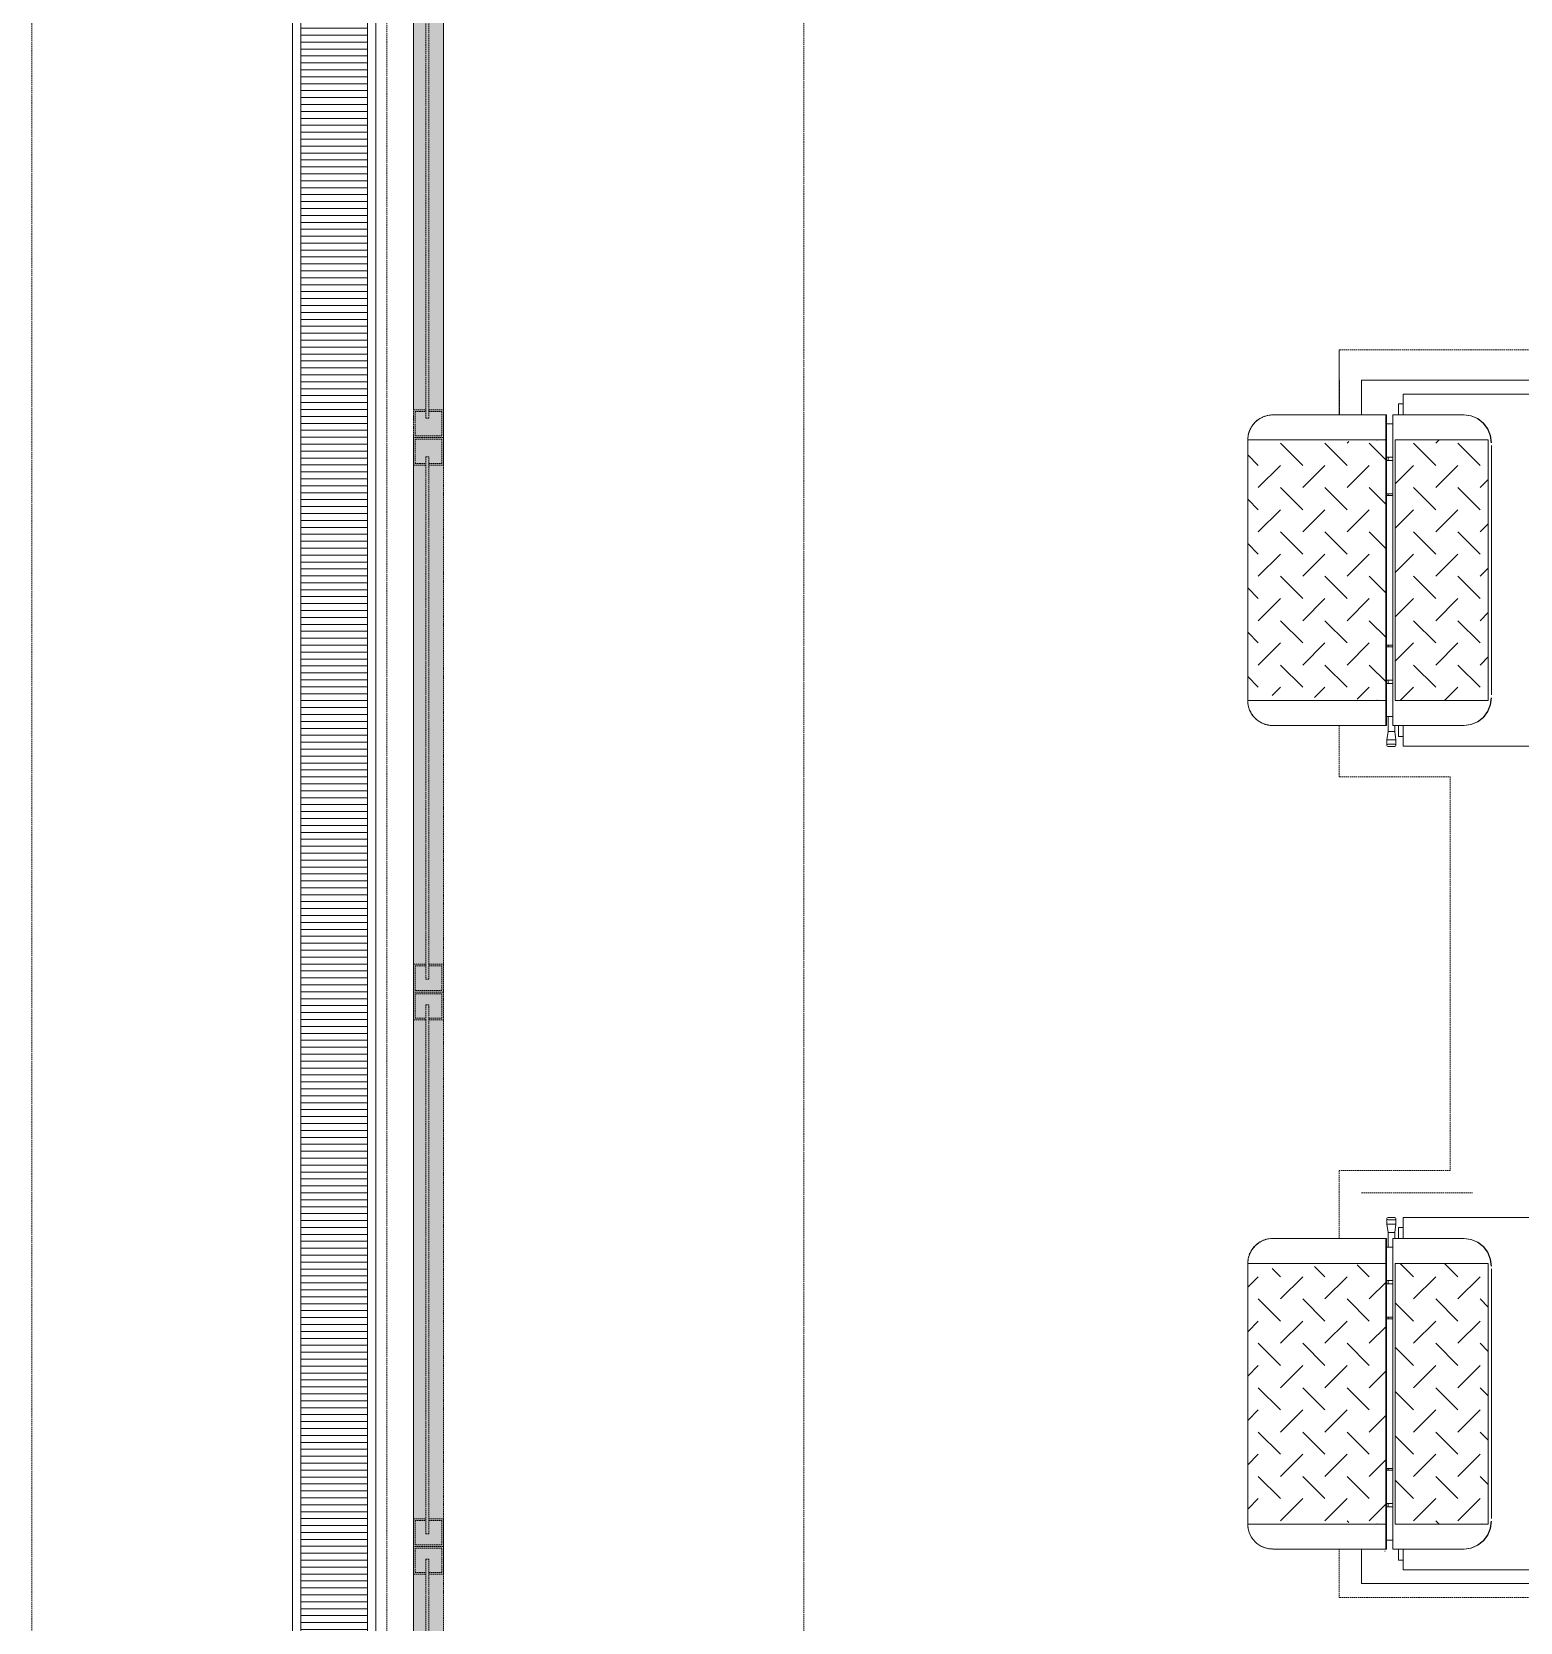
# Model space of a CAD drawing. Extents: x -1457 to 23780, y -2071 to 4205.
# Drawn here: x 1120.5 to 1388.8, y 2956.6 to 3243.3 of the extents above; entities that cross this region are included whole.
import ezdxf

# ---------------------------------------------------------------- set-up
doc = ezdxf.new("R2010")
doc.units = 0
doc.header["$MEASUREMENT"] = 0
doc.linetypes.add('HIDDEN', pattern=[0.375, 0.25, -0.125])
doc.layers.get('0').update_dxf_attribs({"color": 9, "lineweight": 9})
doc.layers.add('M-TEFRIS2-015', color=129, linetype='Continuous', lineweight=9)

# ---------------------------------------------------------------- blocks, each defined once
blk = doc.blocks.new('A$C0F1C398A')
for p, q in [((100.63, 20.5), (100.63, 505.5)), ((317.63, 505.5), (317.63, 20.5)), ((166.63, 28), (166.63, 498)), ((251.63, 28), (251.63, 498)), ((315.13, 28), (315.13, 498)), ((103.13, 28), (103.13, 181.93)), ((110.59, 43.78), (111.88, 43.95)), ((158.38, 43.37), (111.38, 43.37)), ((111.38, 43.37), (111.38, 26.58)), ((112.38, 43.96), (157.38, 43.96)), ((112.38, 43.95), (112.38, 43.96)), ((118.51, 43.37), (119.98, 41.9)), ((126.51, 43.37), (127.98, 41.9)), ((134.51, 43.37), (135.98, 41.9)), ((142.51, 43.37), (143.98, 41.9)), ((150.51, 43.37), (151.98, 41.9)), ((157.38, 43.95), (157.38, 43.96)), ((158.38, 26.58), (158.38, 43.37)), ((259.88, 43.37), (306.88, 43.37)), ((259.88, 26.58), (259.88, 43.37)), ((305.88, 43.96), (260.88, 43.96)), ((260.88, 43.95), (260.88, 43.96)), ((267.76, 43.37), (266.29, 41.9)), ((275.76, 43.37), (274.29, 41.9)), ((283.76, 43.37), (282.29, 41.9)), ((291.76, 43.37), (290.29, 41.9)), ((299.76, 43.37), (298.29, 41.9)), ((305.88, 43.95), (305.88, 43.96)), ((307.68, 43.78), (306.38, 43.95)), ((306.88, 43.37), (306.88, 26.58)), ((115.98, 41.9), (111.98, 37.9)), ((123.98, 41.9), (119.98, 37.9)), ((127.98, 37.9), (131.98, 41.9)), ((139.98, 41.9), (135.98, 37.9)), ((147.98, 41.9), (143.98, 37.9)), ((155.98, 41.9), (151.98, 37.9)), ((162.71, 40.21), (162.88, 38.93)), ((255.55, 40.21), (255.38, 38.93)), ((262.29, 41.9), (266.29, 37.9)), ((270.29, 41.9), (274.29, 37.9)), ((278.29, 41.9), (282.29, 37.9)), ((290.29, 37.9), (286.29, 41.9)), ((294.29, 41.9), (298.29, 37.9)), ((302.29, 41.9), (306.29, 37.9)), ((306.88, 41.89), (306.85, 42.22)), ((106.88, 26.13), (106.88, 38.93)), ((115.98, 37.9), (119.98, 33.9)), ((123.98, 37.9), (127.98, 33.9)), ((131.98, 37.9), (135.98, 33.9)), ((139.98, 37.9), (143.98, 33.9)), ((147.98, 37.9), (151.98, 33.9)), ((155.98, 37.9), (158.38, 35.49)), ((162.88, 38.93), (162.88, 26.13)), ((255.38, 38.93), (255.38, 26.13)), ((262.29, 37.9), (259.88, 35.49)), ((270.29, 37.9), (266.29, 33.9)), ((278.29, 37.9), (274.29, 33.9)), ((286.29, 37.9), (282.29, 33.9)), ((294.29, 37.9), (290.29, 33.9)), ((302.29, 37.9), (298.29, 33.9)), ((311.38, 26.13), (311.38, 38.93)), ((111.38, 34.49), (111.98, 33.9)), ((306.88, 34.49), (306.29, 33.9)), ((115.98, 33.9), (111.98, 29.9)), ((123.98, 33.9), (119.98, 29.9)), ((127.98, 29.9), (131.98, 33.9)), ((139.98, 33.9), (135.98, 29.9)), ((147.98, 33.9), (143.98, 29.9)), ((155.98, 33.9), (151.98, 29.9)), ((262.29, 33.9), (266.29, 29.9)), ((270.29, 33.9), (274.29, 29.9)), ((278.29, 33.9), (282.29, 29.9)), ((290.29, 29.9), (286.29, 33.9)), ((294.29, 33.9), (298.29, 29.9)), ((302.29, 33.9), (306.29, 29.9)), ((115.98, 29.9), (119.3, 26.58)), ((123.98, 29.9), (127.3, 26.58)), ((131.98, 29.9), (135.3, 26.58)), ((139.98, 29.9), (143.3, 26.58)), ((147.98, 29.9), (151.3, 26.58)), ((155.98, 29.9), (158.38, 27.49)), ((262.29, 29.9), (259.88, 27.49)), ((270.29, 29.9), (266.97, 26.58)), ((278.29, 29.9), (274.97, 26.58)), ((286.29, 29.9), (282.97, 26.58)), ((294.29, 29.9), (290.97, 26.58)), ((302.29, 29.9), (298.97, 26.58)), ((106.88, 28), (103.13, 28)), ((104.88, 27.2), (104.88, 28)), ((106.88, 27.2), (104.88, 27.2)), ((162.88, 26.13), (106.88, 26.13)), ((108.48, 26.13), (108.48, 25)), ((111.38, 26.58), (158.38, 26.58)), ((114.48, 26.13), (114.48, 25)), ((115.08, 26.13), (115.08, 25)), ((121.08, 26.13), (121.08, 25)), ((121.38, 26.13), (121.38, 25)), ((148.38, 26.13), (148.38, 25)), ((148.68, 25), (148.68, 26.13)), ((154.68, 25), (154.68, 26.13)), ((155.28, 26.13), (155.28, 25)), ((161.28, 26.13), (161.28, 25)), ((166.63, 28), (162.88, 28)), ((164.88, 27.2), (162.88, 27.2)), ((162.88, 26.51), (163.97, 26.51)), ((165.47, 26.7), (163.97, 26.51)), ((163.97, 25.3), (163.97, 26.51)), ((164.88, 28), (164.88, 27.2)), ((165.47, 26.7), (166.47, 26.7)), ((165.47, 25.1), (165.47, 26.7)), ((166.27, 26.5), (166.27, 25.3)), ((166.67, 25.3), (166.67, 26.5)), ((251.6, 25.3), (251.6, 26.5)), ((251.63, 28), (255.38, 28)), ((252.8, 26.7), (251.8, 26.7)), ((252, 26.5), (252, 25.3)), ((252.8, 26.7), (254.3, 26.51)), ((252.8, 25.1), (252.8, 26.7)), ((253.38, 28), (253.38, 27.2)), ((253.38, 27.2), (255.38, 27.2)), ((255.38, 26.51), (254.3, 26.51)), ((254.3, 25.3), (254.3, 26.51)), ((255.38, 26.13), (311.38, 26.13)), ((256.98, 26.13), (256.98, 25)), ((306.88, 26.58), (259.88, 26.58)), ((262.98, 26.13), (262.98, 25)), ((263.58, 25), (263.58, 26.13)), ((269.58, 25), (269.58, 26.13)), ((269.88, 26.13), (269.88, 25)), ((296.88, 26.13), (296.88, 25)), ((297.18, 26.13), (297.18, 25)), ((303.18, 26.13), (303.18, 25)), ((303.78, 26.13), (303.78, 25)), ((309.78, 26.13), (309.78, 25)), ((311.38, 28), (315.13, 28)), ((311.38, 27.2), (313.38, 27.2)), ((313.38, 27.2), (313.38, 28)), ((162.88, 25), (106.88, 25)), ((106.88, 25), (106.88, 24.92)), ((106.88, 25), (106.88, 4.5)), ((162.88, 24.9), (106.88, 24.9)), ((111.38, 24.9), (111.38, 0)), ((111.45, 23.29), (111.45, 23.35)), ((115.08, 25.01), (111.98, 21.9)), ((114.48, 25.3), (115.08, 25.3)), ((123.07, 25), (119.98, 21.9)), ((121.08, 25.3), (121.38, 25.3)), ((127.98, 21.9), (131.07, 25)), ((139.07, 25), (135.98, 21.9)), ((147.07, 25), (143.98, 21.9)), ((148.38, 25.3), (148.68, 25.3)), ((155.07, 25), (151.98, 21.9)), ((154.68, 25.3), (155.28, 25.3)), ((158.32, 23.35), (158.32, 23.29)), ((158.38, 0), (158.38, 24.9)), ((161.28, 25.3), (163.97, 25.3)), ((162.88, 25), (162.88, 24.92)), ((162.88, 4.5), (162.88, 24.9)), ((163.97, 25.3), (165.47, 25.1)), ((165.47, 25.1), (166.47, 25.1)), ((252.8, 25.1), (251.8, 25.1)), ((254.3, 25.3), (252.8, 25.1)), ((256.98, 25.3), (254.3, 25.3)), ((255.38, 25), (311.38, 25)), ((255.38, 25), (255.38, 24.92)), ((255.38, 24.9), (311.38, 24.9)), ((255.38, 4.5), (255.38, 24.9)), ((259.88, 0), (259.88, 24.9)), ((263.58, 25.3), (262.98, 25.3)), ((263.19, 25), (266.29, 21.9)), ((269.88, 25.3), (269.58, 25.3)), ((271.19, 25), (274.29, 21.9)), ((279.19, 25), (282.29, 21.9)), ((290.29, 21.9), (287.19, 25)), ((295.19, 25), (298.29, 21.9)), ((297.18, 25.3), (296.88, 25.3)), ((303.78, 25.3), (303.18, 25.3)), ((303.18, 25.01), (306.29, 21.9)), ((306.82, 23.29), (306.82, 23.35)), ((306.88, 24.9), (306.88, 0)), ((311.38, 25), (311.38, 24.92)), ((311.38, 24.9), (311.38, 4.5)), ((311.85, 24.71), (311.72, 24.76)), ((106.88, 20.5), (100.63, 20.5)), ((115.98, 21.9), (119.98, 17.9)), ((123.98, 21.9), (127.98, 17.9)), ((131.98, 21.9), (135.98, 17.9)), ((139.98, 21.9), (143.98, 17.9)), ((147.98, 21.9), (151.98, 17.9)), ((155.98, 21.9), (158.16, 19.72)), ((262.29, 21.9), (260.11, 19.72)), ((270.29, 21.9), (266.29, 17.9)), ((278.29, 21.9), (274.29, 17.9)), ((286.29, 21.9), (282.29, 17.9)), ((294.29, 21.9), (290.29, 17.9)), ((302.29, 21.9), (298.29, 17.9)), ((317.63, 20.5), (311.38, 20.5)), ((111.67, 18.21), (111.98, 17.9)), ((115.98, 17.9), (111.98, 13.9)), ((123.98, 17.9), (119.98, 13.9)), ((127.98, 13.9), (131.98, 17.9)), ((139.98, 17.9), (135.98, 13.9)), ((147.98, 17.9), (143.98, 13.9)), ((155.98, 17.9), (151.98, 13.9)), ((262.29, 17.9), (266.29, 13.9)), ((270.29, 17.9), (274.29, 13.9)), ((278.29, 17.9), (282.29, 13.9)), ((290.29, 13.9), (286.29, 17.9)), ((294.29, 17.9), (298.29, 13.9)), ((302.29, 17.9), (306.29, 13.9)), ((306.6, 18.21), (306.29, 17.9)), ((115.98, 13.9), (119.98, 9.9)), ((123.98, 13.9), (127.98, 9.9)), ((131.98, 13.9), (135.98, 9.9)), ((139.98, 13.9), (143.98, 9.9)), ((147.98, 13.9), (151.98, 9.9)), ((155.98, 13.9), (157.83, 12.05)), ((262.29, 13.9), (260.44, 12.05)), ((270.29, 13.9), (266.29, 9.9)), ((278.29, 13.9), (274.29, 9.9)), ((286.29, 13.9), (282.29, 9.9)), ((294.29, 13.9), (290.29, 9.9)), ((302.29, 13.9), (298.29, 9.9)), ((115.98, 9.9), (111.98, 5.9)), ((123.98, 9.9), (119.98, 5.9)), ((127.98, 5.9), (131.98, 9.9)), ((139.98, 9.9), (135.98, 5.9)), ((147.98, 9.9), (143.98, 5.9)), ((155.98, 9.9), (151.98, 5.9)), ((262.29, 9.9), (266.29, 5.9)), ((270.29, 9.9), (274.29, 5.9)), ((278.29, 9.9), (282.29, 5.9)), ((290.29, 5.9), (286.29, 9.9)), ((294.29, 9.9), (298.29, 5.9)), ((302.29, 9.9), (306.29, 5.9)), ((115.98, 5.9), (119.98, 1.9)), ((123.98, 5.9), (127.98, 1.9)), ((131.98, 5.9), (135.98, 1.9)), ((139.98, 5.9), (143.98, 1.9)), ((147.98, 5.9), (151.98, 1.9)), ((155.98, 5.9), (157.5, 4.38)), ((262.29, 5.9), (260.77, 4.38)), ((270.29, 5.9), (266.29, 1.9)), ((278.29, 5.9), (274.29, 1.9)), ((286.29, 5.9), (282.29, 1.9)), ((294.29, 5.9), (290.29, 1.9)), ((302.29, 5.9), (298.29, 1.9)), ((111.38, 0), (158.38, 0)), ((115.98, 1.9), (114.07, 0)), ((123.98, 1.9), (122.07, 0)), ((130.07, 0), (131.98, 1.9)), ((139.98, 1.9), (138.07, 0)), ((147.98, 1.9), (146.07, 0)), ((155.98, 1.9), (154.07, 0)), ((259.88, 0), (306.88, 0)), ((262.29, 1.9), (264.19, 0)), ((270.29, 1.9), (272.19, 0)), ((278.29, 1.9), (280.19, 0)), ((288.19, 0), (286.29, 1.9)), ((294.29, 1.9), (296.19, 0)), ((302.29, 1.9), (304.19, 0))]:
    blk.add_line(p, q)
for points in [[(106.88, 38.93), (107.05, 40.21), (107.55, 41.4), (108.35, 42.42), (109.38, 43.2), (110.59, 43.69), (111.88, 43.86)], [(106.88, 39.02), (107.05, 40.3), (107.55, 41.48), (108.35, 42.5), (109.38, 43.29), (110.59, 43.78)], [(157.88, 43.95), (159.18, 43.78), (160.38, 43.29), (161.42, 42.5), (162.21, 41.48), (162.71, 40.3), (162.88, 39.02)], [(157.88, 43.86), (159.18, 43.69), (160.38, 43.2), (161.42, 42.42), (162.21, 41.4), (162.71, 40.21)], [(260.38, 43.95), (259.09, 43.78), (257.88, 43.29), (256.85, 42.5), (256.05, 41.48), (255.55, 40.3), (255.38, 39.02)], [(260.38, 43.86), (259.09, 43.69), (257.88, 43.2), (256.85, 42.42), (256.05, 41.4), (255.55, 40.21)], [(311.38, 38.93), (311.21, 40.21), (310.71, 41.4), (309.92, 42.42), (308.88, 43.2), (307.68, 43.69), (306.38, 43.86)], [(311.38, 39.02), (311.21, 40.3), (310.71, 41.48), (309.92, 42.5), (308.88, 43.29), (307.68, 43.78)]]:
    blk.add_lwpolyline(points)
for centre, radius, start, end in [((166.47, 26.5), 0.2, 0, 180), ((251.8, 26.5), 0.2, 0, 180), ((166.47, 25.3), 0.2, 180, 0), ((251.8, 25.3), 0.2, 180, 0), ((111.38, 4.5), 4.5, 180, 270), ((158.38, 4.5), 4.5, 270, 0), ((259.88, 4.5), 4.5, 180, 270), ((306.88, 4.5), 4.5, 270, 0)]:
    blk.add_arc(centre, radius, start, end)
blk = doc.blocks.new('p-ızgara 1')
h = blk.add_hatch()
h.set_pattern_fill('ANSI31', color=256, scale=10, angle=225, style=0)
h.set_pattern_definition([(270, (-1308.5183, 1064.6868), (1.25, -4e-16), [])])
h.paths.add_polyline_path([(1.5, 13.5), (1.5, 1.5), (394.5, 1.5), (394.5, 13.5)])
for points in [[(0, 15), (0, 0), (396, 0), (396, 15)], [(1.5, 13.5), (1.5, 1.5), (394.5, 1.5), (394.5, 13.5)]]:
    blk.add_lwpolyline(points, close=True)

msp = doc.modelspace()

# ---------------------------------------------------------------- hatches: boundary and pattern name
at = {"layer": 'M-TEFRIS2-015', "linetype": 'HIDDEN', "lineweight": 0}
msp.add_hatch(color=256, dxfattribs=at).paths.add_polyline_path([(1194.72, 2868.68), (1194.72, 3271.71), (1189.31, 3271.71), (1189.31, 2868.68)])

# ---------------------------------------------------------------- linework, layer by layer
for p, q in [((1184.5, 3803), (1184.5, 2827)), ((1356.21, 3109), (1376.21, 3109)), ((1360.21, 3034), (1380.21, 3034))]:
    msp.add_line(p, q, dxfattribs=at)
for points in [[(1193.23, 2861.84), (1259.7, 2861.84), (1259.7, 3278.53), (1193.23, 3278.53)], [(1120.5, 2870), (1120.5, 3270)], [(1189.31, 3265.19), (1189.31, 3175.19)], [(1194.72, 3265.19), (1194.72, 3175.19)], [(1192.06, 3175.19), (1194.72, 3175.19), (1194.72, 3170.19), (1189.31, 3170.19), (1189.31, 3175.19), (1191.56, 3175.19)], [(1192.06, 3174.89), (1194.42, 3174.89), (1194.42, 3170.49), (1189.61, 3170.49), (1189.61, 3174.89), (1191.56, 3174.89)], [(1192.06, 3165.19), (1194.72, 3165.19), (1194.72, 3170.19), (1189.31, 3170.19), (1189.31, 3165.19), (1191.56, 3165.19)], [(1192.06, 3165.49), (1194.42, 3165.49), (1194.42, 3169.89), (1189.61, 3169.89), (1189.61, 3165.49), (1191.56, 3165.49)], [(1192.06, 3072.49), (1192.06, 3166.69), (1191.56, 3166.69), (1191.56, 3072.49), (1192.06, 3072.49)], [(1189.31, 3165.09), (1189.31, 2880.88)], [(1194.72, 3165.19), (1194.72, 2880.88)], [(1192.06, 3075.19), (1194.72, 3075.19), (1194.72, 3070.19), (1189.31, 3070.19), (1189.31, 3075.19), (1191.56, 3075.19)], [(1192.06, 3074.89), (1194.42, 3074.89), (1194.42, 3070.49), (1189.61, 3070.49), (1189.61, 3074.89), (1191.56, 3074.89)], [(1192.06, 3065.19), (1194.72, 3065.19), (1194.72, 3070.19), (1189.31, 3070.19), (1189.31, 3065.19), (1191.56, 3065.19)], [(1192.06, 3065.49), (1194.42, 3065.49), (1194.42, 3069.89), (1189.61, 3069.89), (1189.61, 3065.49), (1191.56, 3065.49)], [(1191.56, 2972.49), (1192.06, 2972.49), (1192.06, 3067.89), (1191.56, 3067.89)], [(1191.56, 3067.89), (1191.56, 2972.49)], [(1192.06, 2975.19), (1194.72, 2975.19), (1194.72, 2970.19), (1189.31, 2970.19), (1189.31, 2975.19), (1191.56, 2975.19)], [(1192.06, 2974.89), (1194.42, 2974.89), (1194.42, 2970.49), (1189.61, 2970.49), (1189.61, 2974.89), (1191.56, 2974.89)], [(1192.06, 2965.19), (1194.72, 2965.19), (1194.72, 2970.19), (1189.31, 2970.19), (1189.31, 2965.19), (1191.56, 2965.19)], [(1192.06, 2965.49), (1194.42, 2965.49), (1194.42, 2969.89), (1189.61, 2969.89), (1189.61, 2965.49), (1191.56, 2965.49)], [(1191.56, 2967.89), (1191.56, 2878.9), (1192.06, 2878.9), (1192.06, 2967.89), (1191.56, 2967.89)]]:
    msp.add_lwpolyline(points, dxfattribs=at)
for points in [[(1194.72, 2868.68), (1194.72, 3271.71), (1189.31, 3271.71), (1189.31, 2868.68)], [(1191.56, 3266.59), (1191.56, 3173.69), (1192.06, 3173.69), (1192.06, 3266.59)]]:
    msp.add_lwpolyline(points, close=True, dxfattribs=at)
for points in [[(1356.21, 3174.25), (1356.21, 3186), (1356.21, 3174.25), (1344.21, 3174.25, 0.414214), (1339.71, 3169.75), (1339.71, 3122.75, 0.41421), (1344.21, 3118.25), (1356.21, 3118.25), (1356.21, 3109), (1376.21, 3109), (1376.21, 3038), (1356.21, 3038), (1356.21, 3025.74), (1344.21, 3025.75, 0.414593), (1339.71, 3021.25), (1339.71, 2974.25, 0.414214), (1344.21, 2969.75), (1356.21, 2969.75), (1356.21, 2961), (1849.21, 2961)], [(1849.21, 3186), (1356.21, 3186), (1356.23, 3174.25), (1344.21, 3174.25, 0.414214), (1339.71, 3169.75), (1339.71, 3122.75, 0.414214), (1344.21, 3118.25), (1356.21, 3118.25), (1356.21, 3109), (1376.21, 3109), (1376.21, 3038), (1356.21, 3038)]]:
    msp.add_lwpolyline(points, format="xyb", dxfattribs=at)

# ---------------------------------------------------------------- block references
for name, p, rotation in [('p-ızgara 1', (1182.5, 2872), 90), ('A$C0F1C398A', (1339.71, 3281.13), 270)]:
    msp.add_blockref(name, p, dxfattribs=dict(at, rotation=rotation))

doc.saveas('drawing.dxf')
